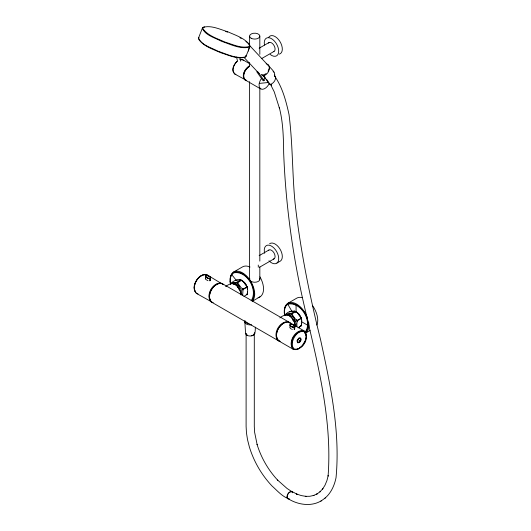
<?xml version="1.0" encoding="UTF-8"?>
<svg xmlns="http://www.w3.org/2000/svg" width="531" height="531" viewBox="0 0 531 531"><rect width="100%" height="100%" fill="white"/><g stroke="black" fill="none" stroke-linecap="round" stroke-linejoin="round"><path stroke-width="0.8" d="M198.7 38.624L198.7 39.367C203.771 46.536 213.104 49.217 220.77 52.755C228.542 55.058 237.091 59.485 245.276 57.195L245.647 55.841M274.5 75.004C277.408 78.641 273.717 83.739 269.808 84.661L263.489 75.667C268.772 74.884 272.131 65.678 266.164 63.634M247.048 293.756L247.187 294.4C246.032 296.344 248.641 292.581 247.307 287.503L246.815 286.328C244.672 279.578 236.76 277.667 231.775 282.678L231.675 283.713L231.908 282.724L236.481 282.353L240.835 280.043L242.242 280.673M210.389 277.952C209.26 279.399 206.234 277.886 205.59 276.259L205.676 275.967C207.276 274.945 210.004 276.054 210.541 277.832L210.203 280.713L210.395 277.321M294.758 326.665C293.63 328.105 290.603 326.592 289.959 324.965L290.045 324.68C291.592 323.658 294.42 324.726 294.911 326.545L294.572 329.426L294.765 326.027M298.581 327.6L301.502 325.423L301.781 320.226L301.011 317.618C298.867 310.867 290.955 308.949 285.97 313.96L285.87 315.002L286.103 314.013L290.669 313.642L295.024 311.332L296.437 311.962M235.412 282.532L235.372 283.275L233.965 282.691M295.9 325.795C296.603 321.454 293.835 316.662 289.734 315.102L289.607 313.821M248.966 48.188L248.422 51.056M300.991 326.207L301.236 325.045M257.781 71.579L256.838 71.831L263.164 80.825L264.106 80.573L264.212 79.318A4.434 3.498 -35.1 0 1 264.511 77.957M244.778 320.857L245.574 333.375C246.125 335.824 249.298 336.216 251.395 335.937C255.942 335.705 255.119 330.295 255.365 327.142M194.2 287.902C194.545 281.775 199.596 273.02 206.665 274.866M209.373 296.663C209.692 291.453 212.725 286.063 217.624 283.959M261.544 78.376C259.247 81.27 257.163 87.867 261.922 89.374C265.533 89.248 268.102 86.022 269.522 82.995M208.013 278.363L207.389 277.965M292.382 327.076L291.758 326.671M284.775 315.54C283.985 311.604 284.211 306.719 287.775 304.17C300.997 301.15 313.244 322.224 304.854 332.512M246.948 287.264L246.815 286.328L247.187 287.098L243.337 289.349L242.972 290.006L242.7 295.203M301.502 318.792L300.274 316.284L301.382 318.388L297.526 320.638L296.895 323.047L296.895 326.492M207.369 278.138L205.524 276.385L205.869 275.861L207.409 275.596M291.738 326.844L289.893 325.098L290.231 324.567L291.778 324.308M243.337 289.349L242.481 288.831L242.202 289.793L243.185 289.05C239.952 288.014 239.395 283.673 236.481 282.353L236.939 283.302L237.908 283.176L237.888 282.512L237.224 282.127M297.526 320.638L296.67 320.12L296.398 321.076L297.38 320.339C294.147 319.297 293.59 314.963 290.669 313.642L291.134 314.591L292.103 314.465L292.083 313.801L291.413 313.416M305.186 340.59L305.909 338.088M297.061 340.61L298.794 338.068M300.347 340.298L300.526 338.605L299.265 337.875M269.257 68.559L268.109 71.2M274.368 76.464C276.372 71.685 269.994 68.632 268.328 64.888M236.939 283.302L237.191 282.645M291.134 314.591L291.386 313.934M245.893 41.405L248.687 43.761L249.968 46.476L245.78 56.863C236.381 59.246 226.631 54.009 217.803 51.122C211.298 47.564 201.607 45.314 198.534 38.02L202.331 28.249L203.499 27.207L204.7 26.955M242.249 294.957L241.711 294.506L241.22 289.833L238.127 285.313L238.558 284.344M292.747 315.633L292.488 316.25L294.041 317.379M252.55 300.188C257.887 288.711 246.888 269.469 233.507 272.337C229.817 274.932 229.618 279.976 230.401 284.019M251.123 300.778C258.497 290.218 246.703 269.94 233.58 272.881C230.016 275.43 229.797 280.315 230.58 284.251M300.314 341.028L300.778 339.422L300.314 338.36C298.442 337.975 296.729 340.935 297.997 342.362L299.152 342.236L300.314 341.028L299.152 340.358M205.676 275.967L205.623 278.443M290.045 324.68L289.986 327.156M304.88 341.227L302.371 345.469L299.265 348.323M243.935 296.53L247.307 294.134M298.13 327.819L301.502 325.423M198.534 38.02L198.933 37.416M249.968 46.476L249.577 47.086C240.171 49.483 230.427 44.226 221.6 41.345C215.095 37.781 205.404 35.537 202.331 28.249M299.696 341.426L300.055 340.882M237.536 287.616L238.001 286.966L236.574 285.466L235.027 284.317L232.054 283.534M254.143 333.992L253.088 335.041M324.879 498.251C331.032 493.133 334.464 485.453 336.023 477.741C340.451 431.325 330.368 384.882 320.578 339.734C309.414 294.904 300.32 249.583 295.143 203.645C292.169 173.982 292.827 144.007 289.003 114.45C286.09 101.209 282.565 87.661 274.819 76.345M236.999 61.257C233.979 64.138 230.826 70.092 234.483 73.577M237.257 61.271C234.098 64.211 230.945 70.331 234.642 73.942L246.152 80.234M304.827 333.289C314.498 322.981 301.462 300.407 287.702 303.626C284.005 306.221 283.813 311.266 284.596 315.308M235.87 280.56L236.242 280.222L235.386 280.587L237.437 280.01M290.065 311.85L290.437 311.511L289.581 311.876L291.632 311.299M249.278 66.249C245.236 68.917 241.147 75.867 245.209 79.982L260.748 88.956M299.265 341.884L297.891 342.468L297.061 341.692M249.298 66.435C245.694 68.844 243.085 73.364 243.862 77.765M249.019 66.109C244.917 68.758 240.935 75.701 244.924 79.876M270.644 84.655L274.228 91.817L279.565 108.649L279.273 107.474C283.209 122.409 283.448 137.874 283.68 153.213C285.545 201.508 291.871 249.537 302.205 296.743C315.341 355.558 332.685 415.242 328.085 476.101L328.244 475.471L326.91 480.641L324.972 485.261L322.463 489.243L322.928 488.606L319.914 491.872L320.578 491.387L316.436 494.381L317.107 493.896L313.224 495.609L314.02 495.39L309.779 496.286L305.272 496.339L306.048 496.372L301.309 495.589L296.457 493.969L297.094 494.255C294.592 493.233 291.074 489.741 288.718 492.927C287.543 494.328 286.607 496.346 287.324 498.164C297.088 504.742 311.06 507.158 321.534 500.66M320.863 501.151L325.536 497.773M259.148 48.215L268.925 42.573M261.458 58.682L274.036 51.421M259.148 255.657L268.925 250.015M230.228 278.45A17.702 10.222 60 0 1 233.759 271.945L242.614 266.834A17.702 10.222 60 0 1 250.015 267.02M225.642 286.614C228.669 284.118 233.228 281.888 236.381 285.432C239.03 287.862 240.782 291.293 240.955 294.911M259.367 267.332L274.036 258.862M237.888 282.512L241.505 280.428M276.976 263.031L280.587 260.94A10.222 5.901 60 0 0 279.784 248.714A10.222 5.901 60 0 0 269.595 243.762M238.605 289.169L239.249 288.798L238.001 286.966M243.185 289.05L246.802 286.966M252.464 301.196L259.958 296.869A17.702 10.222 60 0 0 263.568 288.944A17.702 10.222 60 0 0 259.951 276.843M284.364 310.436A17.702 10.222 60 0 1 287.955 303.234L296.809 298.123A17.702 10.222 60 0 1 302.331 297.639M279.837 317.903C282.857 315.407 287.417 313.171 290.576 316.722C293.225 319.151 294.977 322.582 295.143 326.193M292.083 313.801L295.694 311.717M292.8 320.458L293.444 320.087C291.751 317.326 288.579 313.801 284.994 315.208M297.38 320.339L300.991 318.255M310.064 330.514L305.298 333.269A17.702 10.222 60 0 0 308.909 325.344A17.702 10.222 60 0 0 308.624 322.257M285.718 322.131C279.173 324.521 273.14 334.709 278.563 340.57M203.054 274.945C196.676 277.328 190.802 287.311 196.185 293.012M296.663 349.597L298.614 348.807M208.013 278.184L210.15 278.184M292.382 326.89L294.519 326.89M246.225 334.709L247.307 335.041M233.248 283.992L235.538 283.82L238.127 285.313M251.276 335.645L252.51 335.665M240.218 59.558L242.826 59.764L249.683 63.72M296.059 349.67L293.265 349.305L278.636 340.862C272.542 334.477 280.753 320.253 289.329 322.337L303.958 330.786L305.186 331.908L306.201 335.665M289.203 498.881C282.406 496.923 277.142 490.505 271.905 485.878L271.673 485.626C261.458 474.654 253.785 461.359 249.391 447.029L247.532 439.714L246.464 432.911L246.105 426.406L246.105 333.375L245.574 333.375M220.285 283.142C212.579 283.839 205.716 295.581 211.365 301.774M239.912 59.572L242.435 59.804M259.247 83.4L268.208 82.524M251.648 324.819C249.099 325.158 245.229 324.68 244.565 321.693M288.977 498.928L287.736 498.675M261.305 74.805L262.686 74.931M288.519 314.963L289.734 315.102M207.395 275.708L209.3 276.379M291.765 324.421L293.67 325.091L294.831 326.193M248.866 323.711L246.59 322.941L245.07 320.857M240.43 280.355L240.165 279.784L243.311 281.603L245.873 285.101C244.313 283.063 242.966 280.215 240.165 279.784L239.089 280.195L238.877 279.857M294.625 311.644L294.36 311.073L297.506 312.892L300.068 316.39C298.508 314.352 297.161 311.505 294.36 311.073L293.285 311.485L293.066 311.146M234.642 73.942L235.87 74.3M292.727 492.775L291.99 491.693C288.698 490.929 285.592 496.312 287.895 498.782M222.993 284.457L207.136 274.885C198.561 272.801 190.35 287.025 196.443 293.404L212.135 302.185M221.766 283.328C213.19 281.244 204.979 295.468 211.072 301.854M290.012 323.153L288.784 322.025L222.31 283.647C213.734 281.563 205.524 295.78 211.617 302.166L278.091 340.55L279.684 341.048M288.784 322.025C280.209 319.941 271.998 334.165 278.091 340.55M196.443 293.404L198.03 293.909M303.958 330.786C295.382 328.702 287.171 342.926 293.265 349.305M211.617 302.166L213.203 302.67M278.636 340.862L280.222 341.36M245.209 79.982L246.384 80.4M208.013 280.72L205.862 279.479M291.738 329.2L292.382 329.426M225.695 31.442L227.58 32.139M289.853 315.507L291.061 315.985M288.154 313.98L289.568 314.564M239.932 37.741L241.174 38.424M301.714 321.813L307.827 325.344M301.502 320.047L301.23 318.899M291.99 491.693L287.065 488.48L277.56 480.051L277.793 480.303C268.288 470.094 261.146 457.729 257.057 444.394L257.163 444.719L254.614 432.274L254.296 426.406L254.296 333.375M291.134 328.901L290.231 328.185M247.187 287.098L246.079 284.994L247.307 287.503M238.293 284.961L239.846 286.09M236.793 284.656L238.001 285.572M273.1 71.433L273.916 72.136M261.829 74.785L265.772 78.389M289.329 322.337L290.557 323.465M222.31 283.647L223.538 284.769M207.136 274.885L208.364 276.007M210.462 277.481L209.765 276.591M244.419 78.993L245.322 79.836M242.826 59.764L243.756 60.64M244.061 57.467L259.088 73.524M249.125 44.996L268.115 65.34M301.502 323.326L301.781 323.671M247.307 292.037L247.585 292.382M231.742 274.653L236.308 280.335M292.15 491.799L292.561 492.31M246.258 333.992L246.676 334.557M263.867 75.475L264.77 76.756M266.582 79.325L268.387 81.9M258.232 72.216L264.106 80.573M295.721 311.431L295.973 311.797M241.532 280.142L241.784 280.507M270.77 84.23L271.58 85.551L270.777 84.117M287.775 304.17L292.13 311.71M296.67 320.12L297.168 321.295M242.481 288.831L242.972 290.006M293.444 320.087L294.4 322.085L295.216 325.988M239.249 288.798L240.211 290.796L241.021 294.698M209.626 298.601L210.084 299.643M195.142 291.406L194.286 288.545M294.386 319.722L295.09 321.388M254.641 332.685L254.827 333.375M294.121 327.03L294.167 329.565M209.752 278.324L209.798 280.859M239.919 57.998L240.682 61.171M236.541 57.003L237.49 60.952M289.893 327.448L289.972 327.806M210.462 279.83L210.541 280.189M205.524 278.742L205.603 279.094M301.011 317.618L301.143 318.554M263.489 75.667L263.416 74.831L264.75 74.287A4.434 3.498 -35.1 0 0 266.137 73.55M246.172 55.496L246.178 56.259M296.086 305.006L296.086 312.248M259.825 36.141L259.825 54.335M259.825 88.246L259.825 261.113M259.825 266.907L259.825 279.313M249.603 36.141L249.603 44.412M249.603 62.605L249.603 66.74M249.603 81.628L249.603 279.313M268.567 37.555A10.222 5.901 60 0 1 279.784 41.272A10.222 5.901 60 0 1 279.187 54.149M264.484 45.049A10.222 5.901 60 0 1 270.704 38.252A10.222 5.901 60 0 1 278.702 51.48A10.222 5.901 60 0 1 270.16 54.441M268.347 43.104A5.111 2.947 60 0 1 274.036 45.52A5.111 2.947 60 0 1 273.286 51.653M264.67 253.294A10.222 5.901 60 0 1 270.704 245.694A10.222 5.901 60 0 1 278.649 259.619A10.222 5.901 60 0 1 268.945 260.794M268.347 250.546A5.111 2.947 60 0 1 274.036 252.962A5.111 2.947 60 0 1 273.286 259.095M258.205 265.049A5.111 2.947 60 0 1 258.205 267.212M259.652 278.549A5.111 2.947 0 0 1 254.714 282.26A5.111 2.947 0 0 1 249.782 278.549M307.25 317.332A17.702 10.222 60 0 0 305.298 313.244A17.702 10.222 60 0 0 296.623 304.064A17.702 10.222 60 0 0 287.955 303.234M312.493 305.584A17.702 10.222 60 0 1 314.146 308.133A17.702 10.222 60 0 1 317.764 320.233A17.702 10.222 60 0 1 316.808 325.065M233.759 271.945A17.702 10.222 60 0 1 242.435 272.775A17.702 10.222 60 0 1 251.103 281.954A17.702 10.222 60 0 1 254.721 294.055A17.702 10.222 60 0 1 252.159 301.183M284.775 315.036A17.702 10.222 60 0 1 284.417 312.666M259.951 296.869A17.702 10.222 60 0 1 258.073 297.546M230.58 283.746A17.702 10.222 60 0 1 230.228 281.377M202.855 27.917L202.855 28.661C207.926 35.829 217.259 38.504 224.925 42.049C232.697 44.358 241.247 48.772 249.431 46.489L249.802 45.135C244.731 37.966 235.406 35.285 227.739 31.747C219.967 29.437 211.418 25.023 203.227 27.307L202.855 27.917M291.818 342.176C289.82 356.719 306.181 346.756 306.128 338.333C308.126 323.791 291.771 333.753 291.818 342.176M292.362 342.196L292.362 346.365L294.167 348.993C302.185 350.865 309.765 337.729 304.144 331.722C298.077 330.01 293.55 337.079 292.362 342.196M297.241 340.882L297.745 342.8C300.015 343.318 302.146 339.621 300.566 337.922L298.648 338.439L297.241 340.882M247.585 288.944L246.756 286.946L247.585 288.944M251.103 38.225A5.111 2.947 0 0 0 259.652 36.904A5.111 2.947 0 0 0 253.393 33.287A5.111 2.947 0 0 0 251.103 38.225"/></g></svg>
